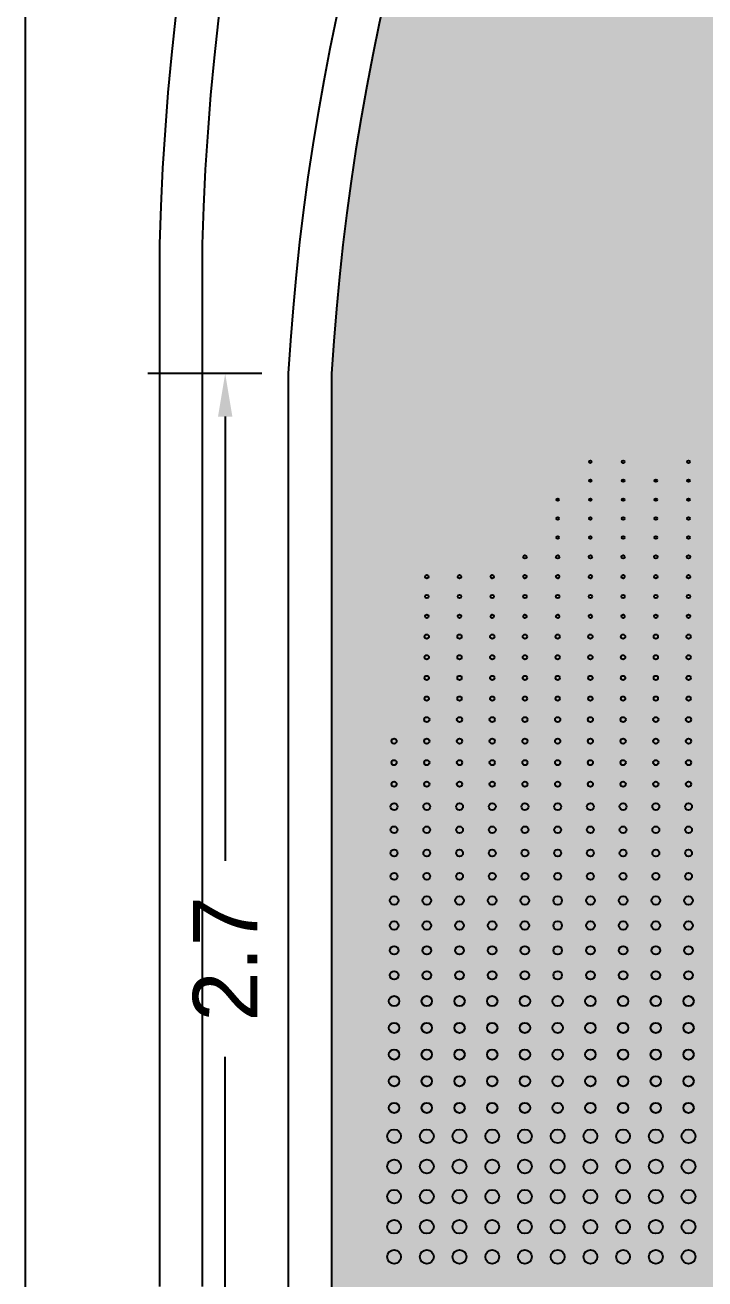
# Model space of a CAD drawing. Header units: metres. Extents: x 6 to 601, y -20 to 118.
# Drawn here: x 66.571 to 68.15, y 91.725 to 94.638 of the extents above; entities that cross this region are included whole.
import ezdxf

# ---------------------------------------------------------------- set-up
doc = ezdxf.new("R2010")
doc.units = ezdxf.units.M
doc.header["$MEASUREMENT"] = 0
doc.styles.get("Standard").update_dxf_attribs({"font": 'arial.ttf'})
doc.dimstyles.get("Standard").update_dxf_attribs({"dimtxt": 0.18, "dimasz": 0.18, "dimexe": 0.18, "dimexo": 0.0625, "dimgap": 0.09, "dimtad": 0, "dimdec": 4, "dimzin": 0, "dimdsep": 46, "dimtxsty": 'Standard', "dimcen": 0.09, "dimadec": 0, "dimazin": 0, "dimtfac": 1, "dimtdec": 4, "dimtofl": 0, "dimtmove": 0, "dimatfit": 3, "dimfxl": 1, "dimtolj": 1, "dimtzin": 0, "dimarcsym": 0})

# ---------------------------------------------------------------- blocks, each defined once
blk = doc.blocks.new('*D1116')
at = {"color": 0, "lineweight": -2, "transparency": 16777216}
for p, q in [((67.1209, 93.8286), (66.8561, 93.8286)), ((67.0361, 93.7286), (67.0361, 92.6964)), ((67.0361, 91.2086), (67.0361, 92.2408)), ((67.1209, 91.1086), (66.8561, 91.1086))]:
    blk.add_line(p, q, dxfattribs=at)
at = {"color": 0, "transparency": 16777216}
for points in [[(67.0195, 93.7286), (67.0528, 93.7286), (67.0361, 93.8286)], [(67.0195, 91.2086), (67.0528, 91.2086), (67.0361, 91.1086)]]:
    blk.add_solid(points, dxfattribs=at)
at = {"layer": 'Defpoints', "color": 0, "transparency": 16777216}
for p in [(67.1834, 93.8286), (67.0361, 91.1086), (67.1834, 91.1086)]:
    blk.add_point(p, dxfattribs=at)
at = {"color": 0, "transparency": 16777216, "insert": (67.0361, 92.4686), "char_height": 0.15, "attachment_point": 5, "rotation": 90}
blk.add_mtext('\\A1;2.7', dxfattribs=at)

msp = doc.modelspace()

# ---------------------------------------------------------------- hatches: boundary and pattern name
at = {"lineweight": 0, "true_color": 0xcd6928, "transparency": 33554534}
h = msp.add_hatch(color=32, dxfattribs=at)
h.dxf.hatch_style = 1
h.paths.add_polyline_path([(70.2364, 96.7086), (68.3174, 96.7086, 0.143152), (67.2834, 93.83), (67.2834, 91.1085), (70.2364, 91.108)])

# ---------------------------------------------------------------- linework, layer by layer
for points in [[(66.9834, 91.708), (66.9834, 94.1286, -0.234388), (69.4626, 98.7984), (69.4043, 98.8797, 0.234515), (66.8834, 94.1286), (66.8834, 91.708)], [(67.2834, 93.83), (67.2834, 91.1086), (67.1834, 91.1086), (67.1834, 91.708), (67.1834, 93.8286, -0.221146), (69.4035, 97.9486), (69.4633, 97.8685, 0.220805), (67.2833, 93.8286)]]:
    msp.add_lwpolyline(points, format="xyb")
msp.add_lwpolyline([(67.2834, 93.8286), (67.2834, 91.728)])
for centre, radius in [((67.8844, 93.6235), 0.003), ((67.9604, 93.6235), 0.003), ((68.1124, 93.6235), 0.003), ((67.8844, 93.5795), 0.003), ((67.9604, 93.5795), 0.003), ((68.0364, 93.5795), 0.003), ((68.1124, 93.5795), 0.003), ((67.8084, 93.5355), 0.003), ((67.8844, 93.5355), 0.003), ((67.9604, 93.5355), 0.003), ((68.0364, 93.5355), 0.003), ((68.1124, 93.5355), 0.003), ((67.8084, 93.4915), 0.003), ((67.8844, 93.4915), 0.003), ((67.9604, 93.4915), 0.003), ((68.0364, 93.4915), 0.003), ((68.1124, 93.4915), 0.003), ((67.8084, 93.4475), 0.003), ((67.8844, 93.4475), 0.003), ((67.9604, 93.4475), 0.003), ((68.0364, 93.4475), 0.003), ((68.1124, 93.4475), 0.003), ((67.7324, 93.4025), 0.004), ((67.8084, 93.4025), 0.004), ((67.8844, 93.4025), 0.004), ((67.9604, 93.4025), 0.004), ((68.0364, 93.4025), 0.004), ((68.1124, 93.4025), 0.004), ((67.5044, 93.3565), 0.004), ((67.5804, 93.3565), 0.004), ((67.6564, 93.3565), 0.004), ((67.7324, 93.3565), 0.004), ((67.8084, 93.3565), 0.004), ((67.8844, 93.3565), 0.004), ((67.9604, 93.3565), 0.004), ((68.0364, 93.3565), 0.004), ((68.1124, 93.3565), 0.004), ((67.5044, 93.3105), 0.004), ((67.5804, 93.3105), 0.004), ((67.6564, 93.3105), 0.004), ((67.7324, 93.3105), 0.004), ((67.8084, 93.3105), 0.004), ((67.8844, 93.3105), 0.004), ((67.9604, 93.3105), 0.004), ((68.0364, 93.3105), 0.004), ((68.1124, 93.3105), 0.004), ((67.5044, 93.2645), 0.004), ((67.5804, 93.2645), 0.004), ((67.6564, 93.2645), 0.004), ((67.7324, 93.2645), 0.004), ((67.8084, 93.2645), 0.004), ((67.8844, 93.2645), 0.004), ((67.9604, 93.2645), 0.004), ((68.0364, 93.2645), 0.004), ((68.1124, 93.2645), 0.004), ((67.5044, 93.2175), 0.005), ((67.5804, 93.2175), 0.005), ((67.6564, 93.2175), 0.005), ((67.7324, 93.2175), 0.005), ((67.8084, 93.2175), 0.005), ((67.8844, 93.2175), 0.005), ((67.9604, 93.2175), 0.005), ((68.0364, 93.2175), 0.005), ((68.1124, 93.2175), 0.005), ((67.5044, 93.1695), 0.005), ((67.5804, 93.1695), 0.005), ((67.6564, 93.1695), 0.005), ((67.7324, 93.1695), 0.005), ((67.8084, 93.1695), 0.005), ((67.8844, 93.1695), 0.005), ((67.9604, 93.1695), 0.005), ((68.0364, 93.1695), 0.005), ((68.1124, 93.1695), 0.005), ((67.5044, 93.1215), 0.005), ((67.5804, 93.1215), 0.005), ((67.6564, 93.1215), 0.005), ((67.7324, 93.1215), 0.005), ((67.8084, 93.1215), 0.005), ((67.8844, 93.1215), 0.005), ((67.9604, 93.1215), 0.005), ((68.0364, 93.1215), 0.005), ((68.1124, 93.1215), 0.005), ((67.5044, 93.0735), 0.005), ((67.5804, 93.0735), 0.005), ((67.6564, 93.0735), 0.005), ((67.7324, 93.0735), 0.005), ((67.8084, 93.0735), 0.005), ((67.8844, 93.0735), 0.005), ((67.9604, 93.0735), 0.005), ((68.0364, 93.0735), 0.005), ((68.1124, 93.0735), 0.005), ((67.5044, 93.0245), 0.006), ((67.5804, 93.0245), 0.006), ((67.6564, 93.0245), 0.006), ((67.7324, 93.0245), 0.006), ((67.8084, 93.0245), 0.006), ((67.8844, 93.0245), 0.006), ((67.9604, 93.0245), 0.006), ((68.0364, 93.0245), 0.006), ((68.1124, 93.0245), 0.006), ((67.4284, 92.9745), 0.006), ((67.5044, 92.9745), 0.006), ((67.5804, 92.9745), 0.006), ((67.6564, 92.9745), 0.006), ((67.7324, 92.9745), 0.006), ((67.8084, 92.9745), 0.006), ((67.8844, 92.9745), 0.006), ((67.9604, 92.9745), 0.006), ((68.0364, 92.9745), 0.006), ((68.1124, 92.9745), 0.006), ((67.4284, 92.9245), 0.006), ((67.5044, 92.9245), 0.006), ((67.5804, 92.9245), 0.006), ((67.6564, 92.9245), 0.006), ((67.7324, 92.9245), 0.006), ((67.8084, 92.9245), 0.006), ((67.8844, 92.9245), 0.006), ((67.9604, 92.9245), 0.006), ((68.0364, 92.9245), 0.006), ((68.1124, 92.9245), 0.006), ((67.4284, 92.8745), 0.006), ((67.5044, 92.8745), 0.006), ((67.5804, 92.8745), 0.006), ((67.6564, 92.8745), 0.006), ((67.7324, 92.8745), 0.006), ((67.8084, 92.8745), 0.006), ((67.8844, 92.8745), 0.006), ((67.9604, 92.8745), 0.006), ((68.0364, 92.8745), 0.006), ((68.1124, 92.8745), 0.006), ((67.4284, 92.8225), 0.008), ((67.5044, 92.8225), 0.008), ((67.5804, 92.8225), 0.008), ((67.6564, 92.8225), 0.008), ((67.7324, 92.8225), 0.008), ((67.8084, 92.8225), 0.008), ((67.8844, 92.8225), 0.008), ((67.9604, 92.8225), 0.008), ((68.0364, 92.8225), 0.008), ((68.1124, 92.8225), 0.008), ((67.4284, 92.7685), 0.008), ((67.5044, 92.7685), 0.008), ((67.5804, 92.7685), 0.008), ((67.6564, 92.7685), 0.008), ((67.7324, 92.7685), 0.008), ((67.8084, 92.7685), 0.008), ((67.8844, 92.7685), 0.008), ((67.9604, 92.7685), 0.008), ((68.0364, 92.7685), 0.008), ((68.1124, 92.7685), 0.008), ((67.4284, 92.7145), 0.008), ((67.5044, 92.7145), 0.008), ((67.5804, 92.7145), 0.008), ((67.6564, 92.7145), 0.008), ((67.7324, 92.7145), 0.008), ((67.8084, 92.7145), 0.008), ((67.8844, 92.7145), 0.008), ((67.9604, 92.7145), 0.008), ((68.0364, 92.7145), 0.008), ((68.1124, 92.7145), 0.008), ((67.4284, 92.6605), 0.008), ((67.5044, 92.6605), 0.008), ((67.5804, 92.6605), 0.008), ((67.6564, 92.6605), 0.008), ((67.7324, 92.6605), 0.008), ((67.8084, 92.6605), 0.008), ((67.8844, 92.6605), 0.008), ((67.9604, 92.6605), 0.008), ((68.0364, 92.6605), 0.008), ((68.1124, 92.6605), 0.008), ((67.4284, 92.6045), 0.01), ((67.5044, 92.6045), 0.01), ((67.5804, 92.6045), 0.01), ((67.6564, 92.6045), 0.01), ((67.7324, 92.6045), 0.01), ((67.8084, 92.6045), 0.01), ((67.8844, 92.6045), 0.01), ((67.9604, 92.6045), 0.01), ((68.0364, 92.6045), 0.01), ((68.1124, 92.6045), 0.01), ((67.4284, 92.5465), 0.01), ((67.5044, 92.5465), 0.01), ((67.5804, 92.5465), 0.01), ((67.6564, 92.5465), 0.01), ((67.7324, 92.5465), 0.01), ((67.8084, 92.5465), 0.01), ((67.8844, 92.5465), 0.01), ((67.9604, 92.5465), 0.01), ((68.0364, 92.5465), 0.01), ((68.1124, 92.5465), 0.01), ((67.4284, 92.4885), 0.01), ((67.5044, 92.4885), 0.01), ((67.5804, 92.4885), 0.01), ((67.6564, 92.4885), 0.01), ((67.7324, 92.4885), 0.01), ((67.8084, 92.4885), 0.01), ((67.8844, 92.4885), 0.01), ((67.9604, 92.4885), 0.01), ((68.0364, 92.4885), 0.01), ((68.1124, 92.4885), 0.01), ((67.4284, 92.4305), 0.01), ((67.5044, 92.4305), 0.01), ((67.5804, 92.4305), 0.01), ((67.6564, 92.4305), 0.01), ((67.7324, 92.4305), 0.01), ((67.8084, 92.4305), 0.01), ((67.8844, 92.4305), 0.01), ((67.9604, 92.4305), 0.01), ((68.0364, 92.4305), 0.01), ((68.1124, 92.4305), 0.01), ((67.4284, 92.3705), 0.012), ((67.5044, 92.3705), 0.012), ((67.5804, 92.3705), 0.012), ((67.6564, 92.3705), 0.012), ((67.7324, 92.3705), 0.012), ((67.8084, 92.3705), 0.012), ((67.8844, 92.3705), 0.012), ((67.9604, 92.3705), 0.012), ((68.0364, 92.3705), 0.012), ((68.1124, 92.3705), 0.012), ((67.4284, 92.3085), 0.012), ((67.5044, 92.3085), 0.012), ((67.5804, 92.3085), 0.012), ((67.6564, 92.3085), 0.012), ((67.7324, 92.3085), 0.012), ((67.8084, 92.3085), 0.012), ((67.8844, 92.3085), 0.012), ((67.9604, 92.3085), 0.012), ((68.0364, 92.3085), 0.012), ((68.1124, 92.3085), 0.012), ((67.4284, 92.2465), 0.012), ((67.5044, 92.2465), 0.012), ((67.5804, 92.2465), 0.012), ((67.6564, 92.2465), 0.012), ((67.7324, 92.2465), 0.012), ((67.8084, 92.2465), 0.012), ((67.8844, 92.2465), 0.012), ((67.9604, 92.2465), 0.012), ((68.0364, 92.2465), 0.012), ((68.1124, 92.2465), 0.012), ((67.4284, 92.1845), 0.012), ((67.5044, 92.1845), 0.012), ((67.5804, 92.1845), 0.012), ((67.6564, 92.1845), 0.012), ((67.7324, 92.1845), 0.012), ((67.8084, 92.1845), 0.012), ((67.8844, 92.1845), 0.012), ((67.9604, 92.1845), 0.012), ((68.0364, 92.1845), 0.012), ((68.1124, 92.1845), 0.012), ((67.4284, 92.1225), 0.012), ((67.5044, 92.1225), 0.012), ((67.5804, 92.1225), 0.012), ((67.6564, 92.1225), 0.012), ((67.7324, 92.1225), 0.012), ((67.8084, 92.1225), 0.012), ((67.8844, 92.1225), 0.012), ((67.9604, 92.1225), 0.012), ((68.0364, 92.1225), 0.012), ((68.1124, 92.1225), 0.012), ((67.4284, 92.0565), 0.016), ((67.5044, 92.0565), 0.016), ((67.5804, 92.0565), 0.016), ((67.6564, 92.0565), 0.016), ((67.7324, 92.0565), 0.016), ((67.8084, 92.0565), 0.016), ((67.8844, 92.0565), 0.016), ((67.9604, 92.0565), 0.016), ((68.0364, 92.0565), 0.016), ((68.1124, 92.0565), 0.016), ((67.4284, 91.9865), 0.016), ((67.5044, 91.9865), 0.016), ((67.5804, 91.9865), 0.016), ((67.6564, 91.9865), 0.016), ((67.7324, 91.9865), 0.016), ((67.8084, 91.9865), 0.016), ((67.8844, 91.9865), 0.016), ((67.9604, 91.9865), 0.016), ((68.0364, 91.9865), 0.016), ((68.1124, 91.9865), 0.016), ((67.4284, 91.9165), 0.016), ((67.5044, 91.9165), 0.016), ((67.5804, 91.9165), 0.016), ((67.6564, 91.9165), 0.016), ((67.7324, 91.9165), 0.016), ((67.8084, 91.9165), 0.016), ((67.8844, 91.9165), 0.016), ((67.9604, 91.9165), 0.016), ((68.0364, 91.9165), 0.016), ((68.1124, 91.9165), 0.016), ((67.4284, 91.8465), 0.016), ((67.5044, 91.8465), 0.016), ((67.5804, 91.8465), 0.016), ((67.6564, 91.8465), 0.016), ((67.7324, 91.8465), 0.016), ((67.8084, 91.8465), 0.016), ((67.8844, 91.8465), 0.016), ((67.9604, 91.8465), 0.016), ((68.0364, 91.8465), 0.016), ((68.1124, 91.8465), 0.016), ((67.4284, 91.7765), 0.016), ((67.5044, 91.7765), 0.016), ((67.5804, 91.7765), 0.016), ((67.6564, 91.7765), 0.016), ((67.7324, 91.7765), 0.016), ((67.8084, 91.7765), 0.016), ((67.8844, 91.7765), 0.016), ((67.9604, 91.7765), 0.016), ((68.0364, 91.7765), 0.016), ((68.1124, 91.7765), 0.016)]:
    msp.add_circle(centre, radius)
at = {"layer": 'Defpoints'}
msp.add_lwpolyline([(70.8445, 90.2355), (70.8445, 99.0402), (66.5713, 99.0402), (66.5713, 90.2355)], close=True, dxfattribs=at)

# ---------------------------------------------------------------- dimensions: what is measured, and where the dimension line sits
at = {"color": 251, "true_color": 0x636466}
dim = msp.add_aligned_dim(p1=(67.1834, 93.8286), p2=(67.1834, 91.1086), distance=-0.1473, dimstyle='Standard', override={"dimtxt": 0.15, "dimasz": 0.1, "dimdec": 1, "dimtdec": 1}, dxfattribs=at)
dim.commit()
dim.dimension.update_dxf_attribs({"geometry": '*D1116', "text_midpoint": (67.0361, 92.4686)})

doc.saveas('drawing.dxf')
